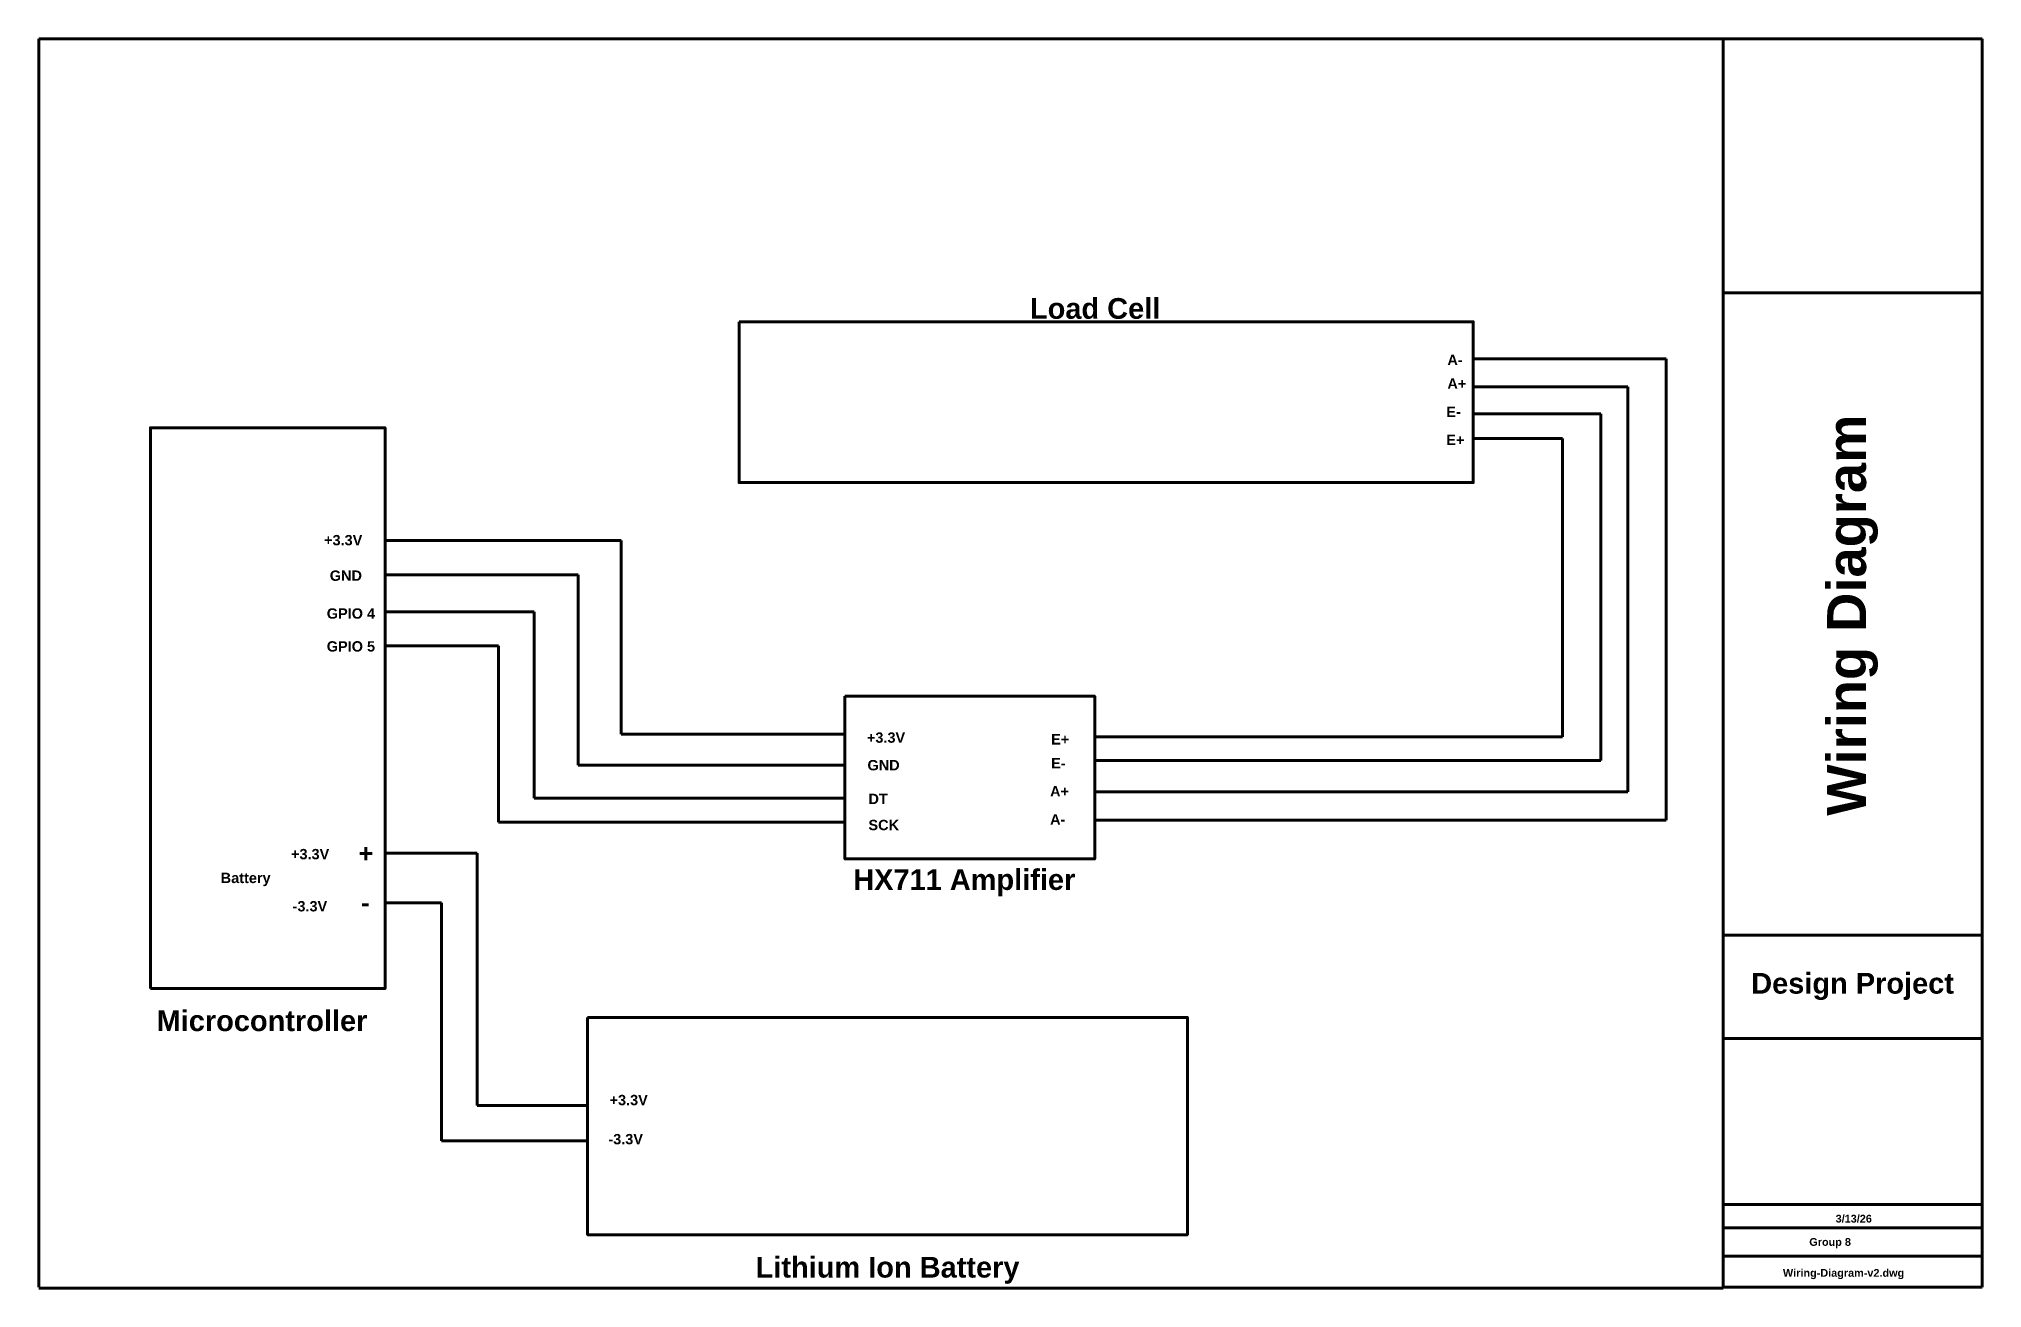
# Paper-space layout 'Layout1' of a CAD drawing. Extents: x 0 to 37.5, y 0 to 24.1.
import ezdxf

# ---------------------------------------------------------------- set-up
doc = ezdxf.new("R2010")
doc.units = 0
doc.header["$MEASUREMENT"] = 0
doc.layers.get('0').update_dxf_attribs({"linetype": 'CONTINUOUS'})
for name, color, linetype in [('ADC', 5, 'CONTINUOUS'), ('AUDIO_DOLBY_DIGITAL', 191, 'CONTINUOUS'), ('AUDIO_LINE_LEVEL', 1, 'CONTINUOUS'), ('CONTROL', 4, 'CONTINUOUS'), ('GND', 46, 'CONTINUOUS'), ('HDMI', 112, 'CONTINUOUS'), ('TB', 7, 'CONTINUOUS'), ('TITLE_BLOCK', 7, 'CONTINUOUS'), ('USB', 33, 'CONTINUOUS')]:
    doc.layers.add(name, color=color, linetype=linetype)
doc.styles.add('WAG15', font='Arial Bold.ttf', dxfattribs={"height": 0.15})
doc.styles.add('WAG20', font='Arial Bold.ttf', dxfattribs={"height": 0.2})
doc.styles.add('WAG30', font='Arial Bold.ttf', dxfattribs={"height": 0.3})
doc.styles.add('WAG35', font='Arial Bold.ttf', dxfattribs={"height": 0.35})
doc.styles.add('WAG40', font='Arial Bold.ttf', dxfattribs={"height": 0.4})

# ---------------------------------------------------------------- blocks, each defined once
blk = doc.blocks.new('REVDATE')
at = {"color": 0, "style": 'WAG15', "flags": 8}
for tag, p in [('REVDATE', (0.2, 0.65)), ('USER', (-0.3, 0.2)), ('FNAME', (-0.9, -0.3))]:
    blk.add_attdef(tag, p, '', height=0.15, dxfattribs=at)

psp = doc.layouts.get("Layout1")

# ---------------------------------------------------------------- linework, layer by layer
at = {"lineweight": 100}
psp.add_line((0, -0.016), (32.5, -0.016), dxfattribs=at)
at = {"lineweight": 90}
for points in [[(13.511, 18.638), (27.679, 18.638), (27.679, 15.535), (13.511, 15.535)], [(2.154, 5.765), (6.682, 5.765), (6.682, 16.594), (2.154, 16.594)], [(15.555, 11.411), (20.375, 11.411), (20.375, 8.271), (15.555, 8.271)], [(10.589, 5.211), (22.165, 5.211), (22.165, 1.013), (10.589, 1.013)]]:
    psp.add_lwpolyline(points, close=True, dxfattribs=at)
at = {"layer": 'ADC', "lineweight": 120}
for p, q in [((6.682, 13.038), (9.56, 13.038)), ((9.56, 13.038), (9.56, 9.44)), ((9.56, 9.44), (15.555, 9.44))]:
    psp.add_line(p, q, dxfattribs=at)
at = {"layer": 'AUDIO_DOLBY_DIGITAL', "lineweight": 120}
for p, q in [((6.682, 12.384), (8.867, 12.384)), ((8.867, 12.384), (8.867, 8.978)), ((8.867, 8.978), (15.555, 8.978))]:
    psp.add_line(p, q, dxfattribs=at)
at = {"layer": 'AUDIO_LINE_LEVEL', "lineweight": 120}
for p, q in [((29.401, 16.384), (27.679, 16.384)), ((29.401, 10.626), (29.401, 16.384)), ((6.682, 14.419), (11.239, 14.419)), ((11.239, 14.419), (11.239, 10.675)), ((11.239, 10.675), (15.555, 10.675)), ((20.375, 10.626), (29.401, 10.626)), ((8.456, 8.378), (6.682, 8.378)), ((8.456, 3.512), (8.456, 8.378)), ((10.589, 3.512), (8.456, 3.512))]:
    psp.add_line(p, q, dxfattribs=at)
at = {"layer": 'CONTROL', "lineweight": 120}
for p, q in [((31.402, 17.926), (27.679, 17.926)), ((31.402, 9.019), (31.402, 17.926)), ((20.375, 9.019), (31.402, 9.019))]:
    psp.add_line(p, q, dxfattribs=at)
at = {"layer": 'GND', "lineweight": 120}
for p, q in [((30.14, 16.862), (27.679, 16.862)), ((30.14, 10.17), (30.14, 16.862)), ((20.375, 10.17), (30.14, 10.17)), ((7.769, 7.423), (6.682, 7.423)), ((7.769, 2.825), (7.769, 7.423)), ((10.589, 2.825), (7.769, 2.825))]:
    psp.add_line(p, q, dxfattribs=at)
at = {"layer": 'HDMI', "lineweight": 120}
for p, q in [((30.663, 17.383), (27.679, 17.383)), ((30.663, 9.562), (30.663, 17.383)), ((20.375, 9.562), (30.663, 9.562))]:
    psp.add_line(p, q, dxfattribs=at)
at = {"layer": 'TB', "lineweight": 100}
for p, q in [((0, 24.1), (32.5, 24.1)), ((0, 24.1), (0, 0)), ((32.5, 0), (32.5, 24.1)), ((32.5, 20.5), (32.5, 20.875)), ((37.5, 1.15), (32.5, 1.15)), ((37.5, 0.6), (32.5, 0.6)), ((37.5, 0.125), (37.5, 0.5))]:
    psp.add_line(p, q, dxfattribs=at)
at = {"layer": 'TB', "linetype": 'Continuous', "lineweight": 100}
for p, q in [((32.5, 24.1), (37.5, 24.1)), ((37.5, 24.1), (37.5, 0)), ((32.5, 19.2), (37.5, 19.2)), ((32.5, 6.8), (37.5, 6.8)), ((32.5, 4.8), (37.5, 4.8)), ((37.5, 0), (32.5, 0))]:
    psp.add_line(p, q, dxfattribs=at)
at = {"layer": 'TITLE_BLOCK', "linetype": 'Continuous', "lineweight": 100}
psp.add_line((37.5, 1.6), (32.5, 1.6), dxfattribs=at)
at = {"layer": 'USB', "lineweight": 120}
for p, q in [((6.682, 13.756), (10.41, 13.756)), ((10.41, 13.756), (10.41, 10.078)), ((10.41, 10.078), (15.555, 10.078))]:
    psp.add_line(p, q, dxfattribs=at)

# ---------------------------------------------------------------- block references
at = {"lineweight": 100}
ref = psp.add_blockref('REVDATE', (33.841, 0.6), dxfattribs=at)
ref.add_attrib('REVDATE', '3/13/26', (34.673, 1.25), dxfattribs={"color": 0, "height": 0.15, "style": 'WAG15'})
ref.add_attrib('USER', 'Group 8', (34.165, 0.8), dxfattribs={"color": 0, "height": 0.15, "style": 'WAG15'})
ref.add_attrib('FNAME', 'Wiring-Diagram-v2.dwg', (33.656, 0.203), dxfattribs={"color": 0, "height": 0.15, "style": 'WAG15'})

# ---------------------------------------------------------------- texts
at = {"layer": 'TB', "linetype": 'Continuous', "lineweight": 100}
for s, height, style, p in [('A-', 0.2, 'WAG20', (27.181, 17.804)), ('A+', 0.2, 'WAG20', (27.181, 17.345)), ('E-', 0.2, 'WAG20', (27.161, 16.801)), ('E+', 0.2, 'WAG20', (27.161, 16.258)), ('+3.3V', 0.2, 'WAG20', (5.504, 14.323)), ('GND', 0.2, 'WAG20', (5.614, 13.638)), ('GPIO 4', 0.2, 'WAG20', (5.556, 12.907)), ('GPIO 5', 0.2, 'WAG20', (5.556, 12.272)), ('+3.3V', 0.2, 'WAG20', (15.979, 10.512)), ('E+', 0.2, 'WAG20', (19.534, 10.478)), ('GND', 0.2, 'WAG20', (15.99, 9.979)), ('E-', 0.2, 'WAG20', (19.534, 10.018)), ('DT', 0.2, 'WAG20', (16.009, 9.328)), ('A+', 0.2, 'WAG20', (19.514, 9.475)), ('SCK', 0.2, 'WAG20', (16.009, 8.824)), ('A-', 0.2, 'WAG20', (19.514, 8.932)), ('+3.3V', 0.2, 'WAG20', (4.866, 8.262)), ('+', 0.35, 'WAG35', (6.168, 8.203)), ('Battery', 0.2, 'WAG20', (3.509, 7.803)), ('-3.3V', 0.2, 'WAG20', (4.896, 7.256)), ('-', 0.35, 'WAG35', (6.218, 7.251)), ('+3.3V', 0.2, 'WAG20', (11.013, 3.515)), ('-3.3V', 0.2, 'WAG20', (10.99, 2.76))]:
    psp.add_text(s, height=height, dxfattribs=dict(at, style=style)).set_placement(p)
at = {"layer": 'TITLE_BLOCK', "lineweight": 100, "char_height": 0.4, "attachment_point": 5, "style": 'WAG40'}
for s, insert, width in [('Load Cell', (20.383, 18.893), 5), ('HX711 Amplifier', (17.858, 7.81), 5), ('Design Project', (35, 5.807), 5), ('Microcontroller', (4.306, 5.143), 5), ('Lithium Ion Battery', (16.378, 0.327), 6.56678)]:
    psp.add_mtext(s, dxfattribs=dict(at, insert=insert, width=width))
at = {"layer": 'TITLE_BLOCK', "lineweight": 100, "insert": (35, 12.975), "char_height": 0.75, "width": 12.35, "attachment_point": 5, "rotation": 90, "style": 'WAG30'}
psp.add_mtext('Wiring Diagram', dxfattribs=at)

doc.saveas('drawing.dxf')
